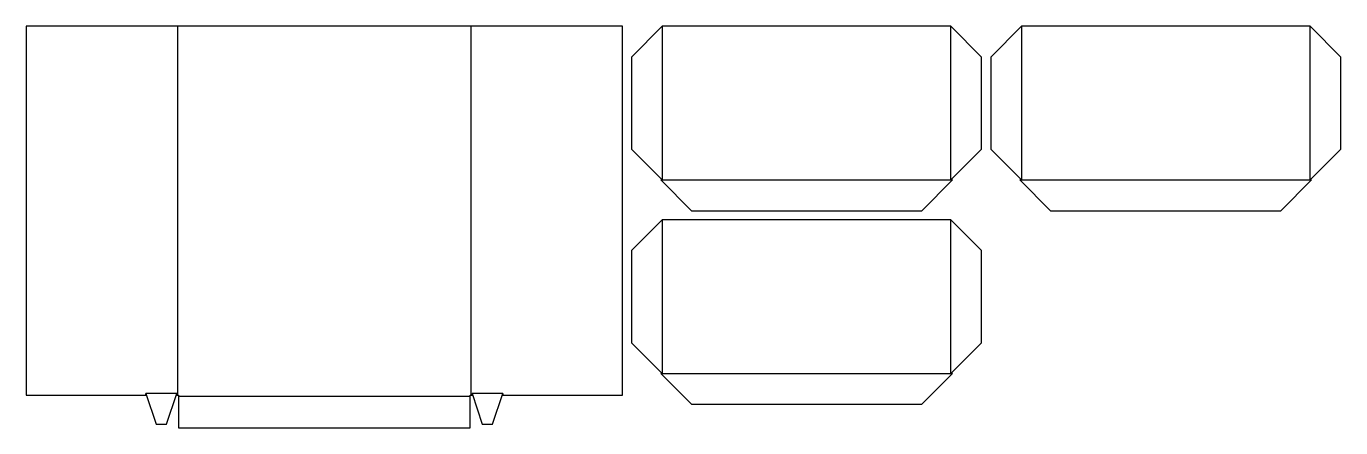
# Model space of a CAD drawing. Header units: millimetres. Extents: x 5 to 433, y 164 to 295.
import ezdxf

# ---------------------------------------------------------------- set-up
doc = ezdxf.new("R2010")
doc.units = ezdxf.units.MM
doc.layers.add('CUT', color=1, linetype='CONTINUOUS')
doc.layers.add('SCORE', color=5, linetype='CONTINUOUS')

msp = doc.modelspace()

# ---------------------------------------------------------------- linework, layer by layer
at = {"layer": 'CUT'}
for points in [[(5, 175), (43.98, 175), (43.98, 175.5), (47.32, 165.5), (50.66, 165.5), (54, 175.5), (54, 175), (54.6, 175), (54.6, 164.4), (149.6, 164.4), (149.6, 175), (150.2, 175), (150.2, 175.5), (153.54, 165.5), (156.88, 165.5), (160.22, 175.5), (160.22, 175), (199.2, 175), (199.2, 295), (5, 295)], [(202.2, 255), (212.2, 245), (211.7, 245), (221.7, 235), (296.7, 235), (306.7, 245), (306.2, 245), (316.2, 255), (316.2, 285), (306.2, 295), (212.2, 295), (202.2, 285)], [(319.2, 255), (329.2, 245), (328.7, 245), (338.7, 235), (413.7, 235), (423.7, 245), (423.2, 245), (433.2, 255), (433.2, 285), (423.2, 295), (329.2, 295), (319.2, 285)], [(202.2, 192), (212.2, 182), (211.7, 182), (221.7, 172), (296.7, 172), (306.7, 182), (306.2, 182), (316.2, 192), (316.2, 222), (306.2, 232), (212.2, 232), (202.2, 222)]]:
    msp.add_lwpolyline(points, close=True, dxfattribs=at)
at = {"layer": 'SCORE'}
for p, q in [((54.3, 295), (54.3, 175)), ((149.9, 175), (149.9, 295)), ((212.2, 295), (212.2, 245)), ((306.2, 245), (306.2, 295)), ((329.2, 295), (329.2, 245)), ((423.2, 245), (423.2, 295)), ((211.7, 245), (306.7, 245)), ((328.7, 245), (423.7, 245)), ((212.2, 232), (212.2, 182)), ((306.2, 182), (306.2, 232)), ((211.7, 182), (306.7, 182)), ((54, 175.5), (43.98, 175.5)), ((54.6, 174.7), (149.6, 174.7)), ((160.22, 175.5), (150.2, 175.5))]:
    msp.add_line(p, q, dxfattribs=at)

doc.saveas('drawing.dxf')
